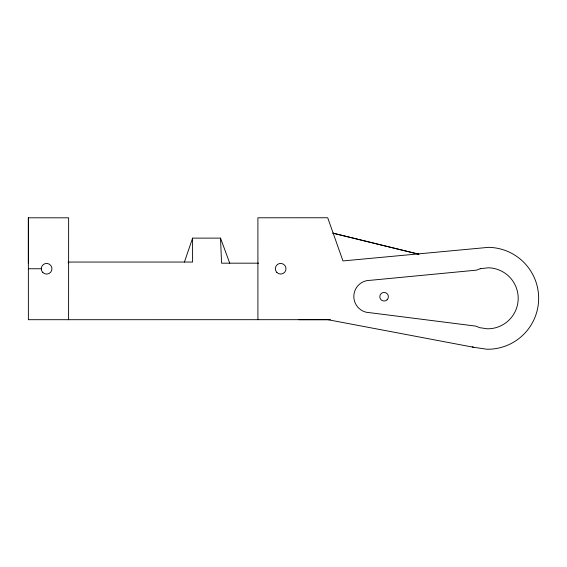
<?xml version="1.0" encoding="UTF-8"?>
<svg xmlns="http://www.w3.org/2000/svg" width="567" height="567" viewBox="0 0 567 567"><rect width="100%" height="100%" fill="white"/><g stroke="black" fill="none" stroke-linecap="round" stroke-linejoin="round"><path stroke-width="0.85" d="M28.35 263.194L28.357 217.799L68.635 217.813L68.593 319.703M68.033 262.06L184.424 262.046L192.596 238.126L220.52 238.119L229.741 263.18M68.621 263.18L68.6 262.053M184.424 262.046L192.596 262.046L192.596 238.126M258.644 263.173L221.569 263.18L220.52 238.119M28.364 268.751L41.278 268.751M330.433 319.696L298.937 319.703M28.357 217.799L28.371 319.703L327.797 319.675L473.764 347.302L486.925 349.244A50.952 50.952 0 0 0 538.65 299.071A50.952 50.952 0 0 0 488.485 247.347L342.964 260.933L327.705 217.756L257.9 217.785L257.914 319.689M473.764 347.302A50.952 50.952 0 0 1 472.183 346.827M387.077 299.78L386.177 300.446A4.274 4.274 0 0 1 381.91 300.382L381.031 299.688A4.274 4.274 0 0 1 381.123 293.642A4.274 4.274 0 0 1 387.169 293.734A4.274 4.274 0 0 1 387.077 299.78M480.263 268.723L476.592 270.133L370.251 280.318A16.181 16.181 0 0 0 353.822 296.25A16.181 16.181 0 0 0 369.755 312.679L475.876 326.124L479.639 327.669L487.237 328.789A30.498 30.498 0 0 0 518.195 298.759A30.498 30.498 0 0 0 488.166 267.801L480.263 268.723M418.843 254.229L332.914 233.15L418.843 254.229M276.887 272.514A5.344 5.344 0 0 0 285.818 270.112A5.344 5.344 0 0 0 279.276 263.577A5.344 5.344 0 0 0 276.887 272.514M42.837 272.529A5.344 5.344 0 0 0 51.774 270.133A5.344 5.344 0 0 0 45.232 263.591A5.344 5.344 0 0 0 42.837 272.529"/></g></svg>
